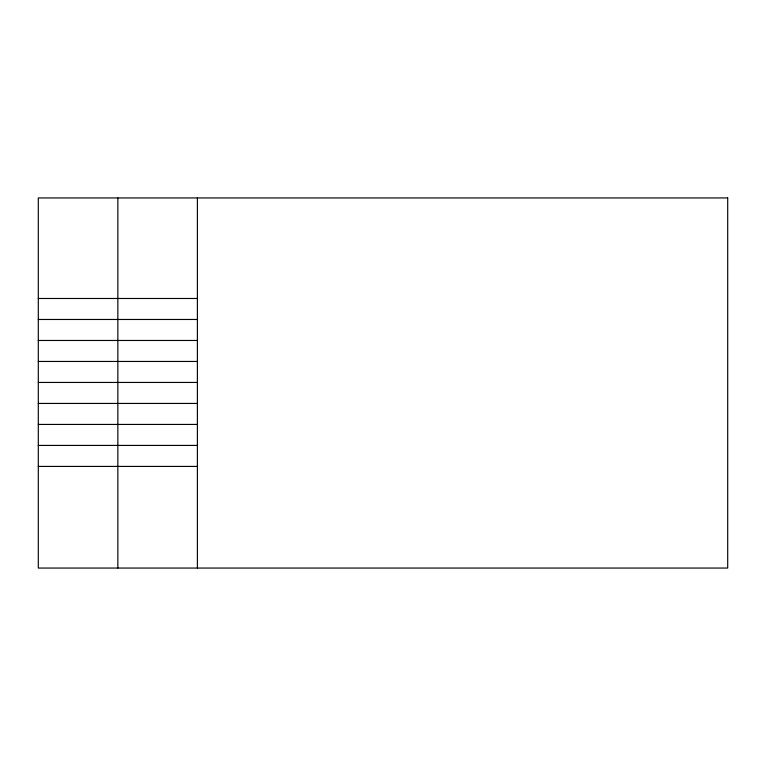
<?xml version="1.0" encoding="UTF-8"?>
<svg xmlns="http://www.w3.org/2000/svg" width="766" height="766" viewBox="0 0 766 766"><rect width="100%" height="100%" fill="white"/><g stroke="black" fill="none" stroke-linecap="round" stroke-linejoin="round"><path stroke-width="1.15" d="M38.3 298.481L197.389 298.481M38.3 319.47L197.389 319.47M38.3 340.468L197.389 340.468M38.3 361.456L197.389 361.456M38.3 382.445L197.389 382.445M38.3 403.443L197.389 403.443M38.3 424.431L197.389 424.431M38.3 445.419L197.389 445.419M38.3 466.417L197.389 466.417M197.389 197.944L197.389 568.056M117.849 197.944L117.849 568.056M727.7 197.944L38.3 197.944L38.3 568.056L727.7 568.056L727.7 197.944"/></g></svg>
